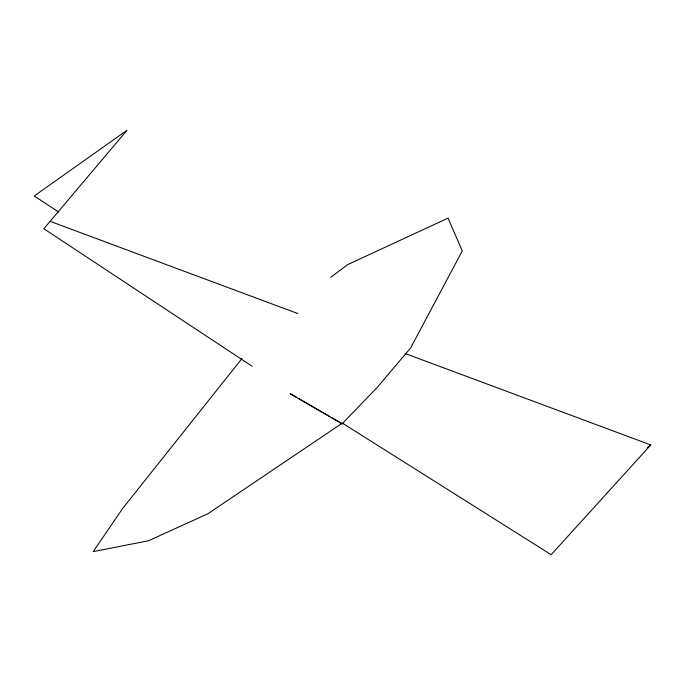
<?xml version="1.0" encoding="UTF-8"?>
<svg xmlns="http://www.w3.org/2000/svg" width="685" height="685" viewBox="0 0 685 685"><rect width="100%" height="100%" fill="white"/><g stroke="black" fill="none" stroke-linecap="round" stroke-linejoin="round"><path stroke-width="1.03" d="M242.002 358.503L122.735 508.356L93.22 551.613L148.491 540.756L207.855 513.784L341.866 423.433L342.072 423.904L377.623 386.965L410.683 347.852L462.272 250.933L448.05 218.13L347.483 264.718L330.684 277.416M252.157 366.287L43.849 228.756L126.982 130.296L34.25 195.97L58.653 212.016M405.126 353.503L650.75 444.942L551.16 554.704L342.491 423.21M647.402 447.562L650.75 444.942M50.236 221.383L297.855 313.567M296.562 397.377L290.097 393.652L342.072 423.904M298.412 398.439L329.853 416.523M331.703 417.585L341.866 423.433"/></g></svg>
